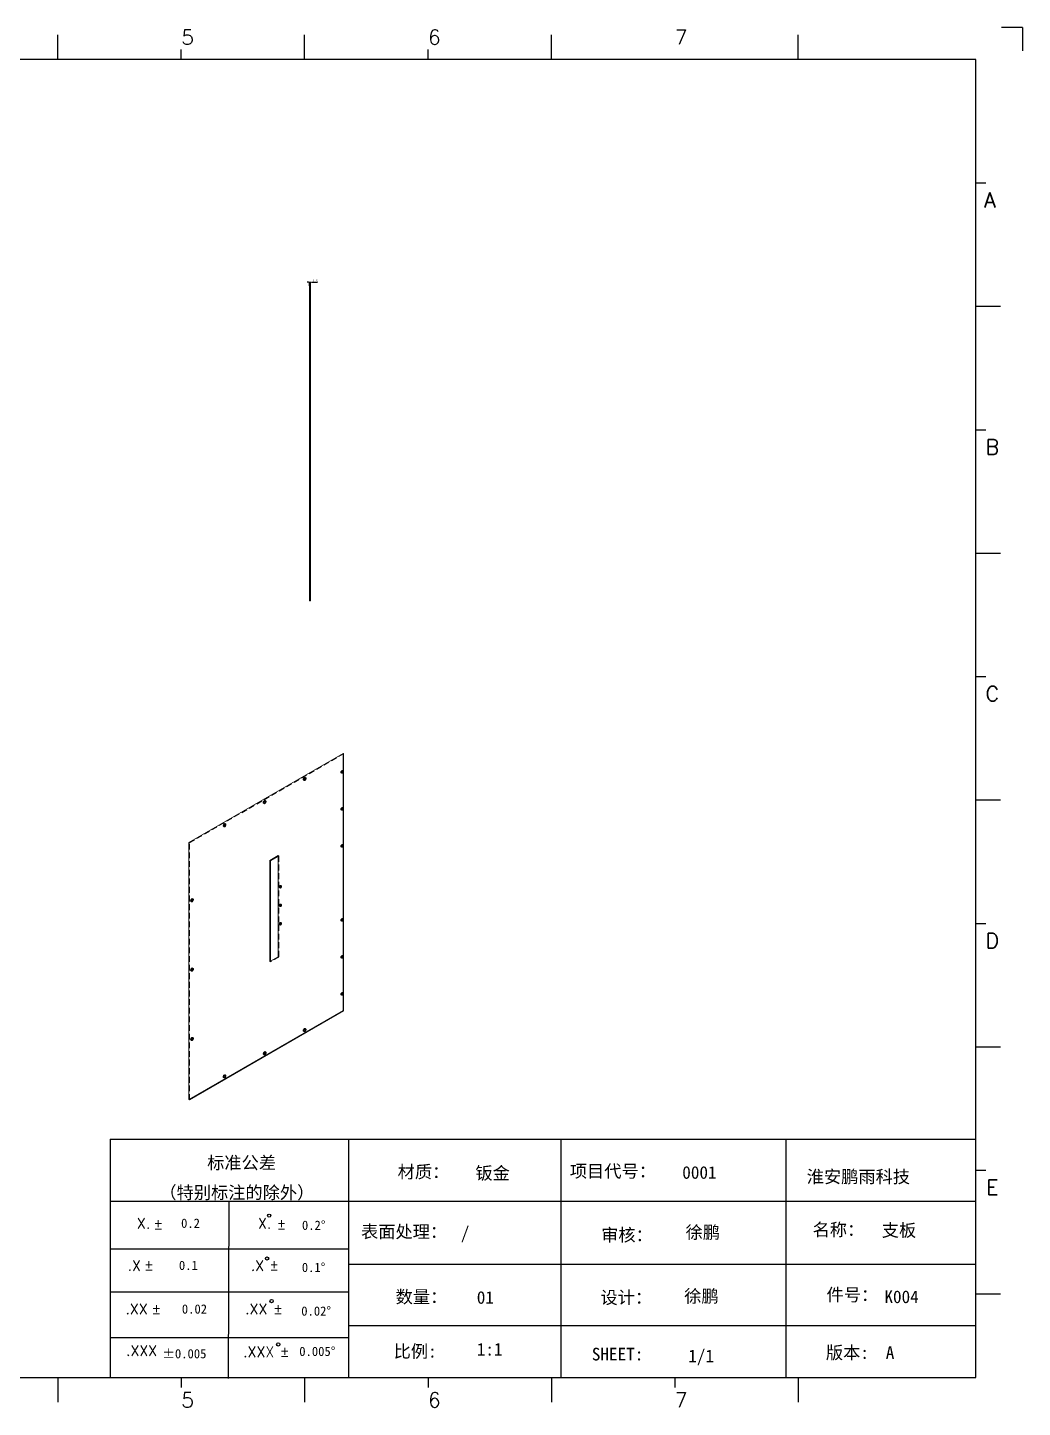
# Model space of a CAD drawing. Extents: x 83 to 30050, y -7164 to 695.
# Drawn here: x 13537 to 15293, y -6964 to -4528 of the extents above; entities that cross this region are included whole.
import ezdxf
from ezdxf.enums import TextEntityAlignment as Align

# ---------------------------------------------------------------- set-up
doc = ezdxf.new("R2010")
doc.units = 0
doc.header["$LTSCALE"] = 8
doc.header["$MEASUREMENT"] = 0
doc.header["$PDSIZE"] = 5
doc.linetypes.add('HIDDEN', pattern=[1.905, 1.27, -0.635])
doc.layers.get('0').update_dxf_attribs({"linetype": 'CONTINUOUS'})
doc.layers.get('Defpoints').update_dxf_attribs({"linetype": 'CONTINUOUS'})
doc.layers.add('41', color=3, linetype='CONTINUOUS')
doc.layers.add('dim', color=82, linetype='CONTINUOUS', lineweight=9)
doc.styles.add('SIMPLEX', font='SIMPLEX')
doc.styles.get("Standard").update_dxf_attribs({"font": '', "height": 4})
doc.styles.get('Standard').set_extended_font_data('SimSun')
doc.dimstyles.new('ISO-25', dxfattribs={"dimtxt": 6, "dimasz": 2.5, "dimexe": 1.25, "dimexo": 0.625, "dimtad": 1, "dimdec": 1, "dimzin": 1, "dimdsep": 46, "dimtxsty": 'Standard', "dimcen": 2.5, "dimadec": 0, "dimazin": 0, "dimtm": 1e-09, "dimtfac": 1, "dimtdec": 1, "dimtmove": 0, "dimatfit": 3, "dimfxl": 1, "dimtolj": 1, "dimtzin": 0, "dimarcsym": 0})

# ---------------------------------------------------------------- blocks, each defined once
blk = doc.blocks.new('A$C0BB32EA6')
at = {"layer": '41', "linetype": 'Continuous'}
for q in [(623.79, 437.94), (630.37, 430.59)]:
    blk.add_line((630.37, 437.94), q, dxfattribs=at)
at = {"layer": '41'}
for p, q in [((324.77, 427.84), (324.77, 435.66)), ((402.96, 427.84), (402.96, 435.66)), ((481.15, 427.84), (481.15, 435.66)), ((559.34, 427.84), (559.34, 435.66)), ((363.87, 427.84), (363.87, 430.97)), ((442.06, 427.84), (442.06, 430.97)), ((615.63, 427.84), (12.02, 427.84)), ((615.63, 10.32), (615.63, 427.84)), ((615.63, 388.75), (618.76, 388.75)), ((615.63, 349.66), (623.45, 349.66)), ((615.63, 310.56), (618.76, 310.56)), ((615.63, 271.47), (623.45, 271.47)), ((615.63, 232.37), (618.76, 232.37)), ((615.63, 193.28), (623.45, 193.28)), ((615.63, 154.18), (618.76, 154.18)), ((615.63, 115.09), (623.45, 115.09)), ((341.34, 85.85), (615.63, 85.85)), ((341.34, 85.85), (341.34, 10.32)), ((416.87, 85.85), (416.87, 10.32)), ((484.16, 85.85), (484.16, 10.32)), ((555.4, 85.7), (555.4, 10.17)), ((615.63, 76), (618.76, 76)), ((615.63, 66.14), (341.34, 66.14)), ((378.86, 10.02), (379.1, 65.84)), ((341.34, 51.12), (416.87, 51.12)), ((615.63, 46.17), (416.87, 46.17)), ((341.34, 37.5), (401.12, 37.5)), ((341.34, 37.5), (416.87, 37.5)), ((615.63, 36.9), (623.45, 36.9)), ((615.63, 26.74), (416.87, 26.74)), ((341.34, 23.05), (401.87, 23.05)), ((341.34, 23.05), (401.87, 23.05)), ((341.34, 23.05), (401.87, 23.05)), ((341.34, 23.05), (401.87, 23.05)), ((341.34, 23.05), (401.87, 23.05)), ((341.34, 23.05), (416.87, 23.05)), ((12.02, 10.32), (615.63, 10.32)), ((324.77, 10.32), (324.77, 2.5)), ((326.34, 10.32), (401.87, 10.32)), ((363.87, 10.32), (363.87, 7.19)), ((402.96, 10.32), (402.96, 2.5)), ((442.06, 10.32), (442.06, 7.19)), ((481.15, 10.32), (481.15, 2.5)), ((520.24, 10.32), (520.24, 7.19)), ((559.34, 10.32), (559.34, 2.5))]:
    blk.add_line(p, q, dxfattribs=at)
for centre in [(391.73, 61.61), (391.07, 48.04), (392.49, 34.54), (394.6, 20.83)]:
    blk.add_circle(centre, 0.516, dxfattribs=at)
at = {"layer": '41', "style": 'SIMPLEX'}
for s, height, p in [('5', 4.69, (363.87, 432.54)), ('6', 4.69, (442.06, 432.54)), ('7', 4.69, (520.24, 432.54)), ('A', 4.75, (618.27, 380.93)), ('B', 4.75, (618.72, 302.74)), ('C', 4.75, (618.72, 224.55)), ('D', 4.75, (618.72, 146.37)), ('E', 4.75, (618.95, 68.18)), ('X.', 3.284, (349.84, 57.49)), ('%%p', 3.284, (355.04, 57.36)), ('X.', 3.284, (388.21, 57.49)), ('%%p', 3.284, (394.07, 57.36)), ('.X', 3.284, (346.89, 44.16)), ('%%p', 3.284, (352.09, 44.33)), ('.X', 3.284, (385.9, 44.16)), ('%%p', 3.284, (391.76, 44.33)), ('.XX', 3.284, (346.2, 30.42)), ('%%p', 3.284, (354.44, 30.46)), ('.XX', 3.284, (384.11, 30.42)), ('%%p', 3.284, (393.01, 30.46)), ('.XXX', 3.284, (383.48, 16.83)), ('%%p', 3.284, (395.11, 16.95)), ('5', 4.69, (363.87, 0.87)), ('6', 4.69, (442.06, 0.87)), ('7', 4.69, (520.24, 0.87))]:
    blk.add_text(s, height=height, dxfattribs=at).set_placement(p)
at = {"layer": '41', "linetype": 'Continuous'}
for s, p in [('标准公差', (372.08, 76.36)), ('材质：', (432.42, 73.5)), ('项目代号：', (486.99, 73.71)), ('淮安鹏雨科技', (562.04, 71.96)), ('（特别标注的除外）', (356.94, 66.94)), ('表面处理：', (420.83, 54.55)), ('审核：', (496.9, 53.5)), ('名称：', (563.9, 55.18)), ('数量：', (431.79, 33.91)), ('设计：', (496.69, 33.7)), ('件号：', (568.32, 34.55)), ('比例:', (431.16, 16.65)), ('SHEET:', (493.95, 15.75)), ('1/1', (524.5, 15.18)), ('版本:', (568.11, 16.23))]:
    blk.add_text(s, height=4, dxfattribs=at).set_placement(p)
at = {"layer": '41'}
for s, p in [('0.2', (363.82, 57.75)), ('0.2%%D', (402.12, 57.11)), ('0.1', (363.14, 44.41)), ('0.1%%D', (402.07, 43.76)), ('0.02', (364.07, 30.58)), ('0.02%%D', (401.9, 29.93)), ('0.005%%D', (401.27, 17.16))]:
    blk.add_text(s, height=2.929, dxfattribs=at).set_placement(p)
at = {"layer": '41', "style": 'SIMPLEX'}
blk.add_text('.XXX', height=3.284, dxfattribs=at).set_placement((351.31, 18.87), align=Align.MIDDLE_CENTER)
at = {"layer": '41'}
blk.add_text('%%P0.005', height=2.929, dxfattribs=at).set_placement((364.87, 17.89), align=Align.MIDDLE_CENTER)
at = {"layer": '41', "linetype": 'Continuous'}
for tag, p in [('材质', (457.07, 73.08)), ('代号', (522.6, 73.29)), ('表面处理', (452.44, 54.13)), ('审核', (523.65, 54.34)), ('名称', (585.81, 54.97)), ('数量', (457.5, 33.7)), ('设计', (523.23, 34.13)), ('件号', (586.65, 33.91)), ('比例', (457.5, 17.28)), ('版本', (587.08, 16.23))]:
    blk.add_attdef(tag, p, '', height=4, dxfattribs=at)
blk = doc.blocks.new('*D1544')
at = {"layer": 'Defpoints', "color": 0}
for p in [(14034.5, -4984), (14036, -4977.4), (14036, -4984)]:
    blk.add_point(p, dxfattribs=at)
at = {"layer": 'dim', "color": 0, "lineweight": -2}
for p, q in [((14032.5, -4977.4), (14030.5, -4977.4)), ((14034.5, -4983.5), (14034.5, -4976.9)), ((14034.5, -4977.4), (14036, -4977.4)), ((14036, -4983.5), (14036, -4976.9)), ((14038, -4977.4), (14048.5, -4977.4))]:
    blk.add_line(p, q, dxfattribs=at)
at = {"layer": 'dim', "color": 0}
for points in [[(14032.5, -4977.1), (14032.5, -4977.8), (14034.5, -4977.4)], [(14038, -4977.1), (14038, -4977.8), (14036, -4977.4)]]:
    blk.add_solid(points, dxfattribs=at)
at = {"layer": 'dim', "color": 0, "insert": (14044.2, -4974.9), "char_height": 4, "attachment_point": 5}
blk.add_mtext('\\A1;1.5', dxfattribs=at)

msp = doc.modelspace()

# ---------------------------------------------------------------- linework, layer by layer
at = {"color": 7, "linetype": 'Continuous', "lineweight": 15}
for p, q in [((14035.981, -4983.951), (14034.481, -4983.951)), ((14034.481, -5539.651), (14034.481, -4983.951)), ((14035.981, -5539.651), (14035.981, -4983.951)), ((14034.481, -5539.651), (14035.981, -5539.651)), ((13821.287, -5966.437), (14093.523, -5809.279)), ((14093.523, -6263.03), (14093.523, -5809.279)), ((14094.584, -5809.891), (14093.523, -5809.279)), ((14094.584, -6263.643), (14094.584, -5809.891)), ((13821.287, -6420.189), (13821.287, -5966.437)), ((13979.127, -5989.575), (13964.516, -5998.01)), ((13965.576, -5998.623), (13979.127, -5990.8)), ((13979.127, -6167.992), (13979.127, -5989.575)), ((13964.516, -5998.01), (13964.516, -6176.427)), ((13965.576, -5998.623), (13964.516, -5998.01)), ((13965.576, -6175.814), (13965.576, -5998.623)), ((13964.516, -6176.427), (13979.127, -6167.992)), ((13821.287, -6420.189), (14093.523, -6263.03)), ((13822.348, -6420.801), (14094.584, -6263.643)), ((14093.523, -6263.03), (14094.584, -6263.643)), ((13821.287, -6420.189), (13822.348, -6420.801))]:
    msp.add_line(p, q, dxfattribs=at)
at = {"color": 7, "linetype": 'HIDDEN', "lineweight": 0}
for p, q in [((14035.981, -4987.582), (14034.481, -4987.582)), ((14034.481, -4993.082), (14035.981, -4993.082)), ((14035.981, -5019.551), (14034.481, -5019.551)), ((14034.481, -5024.051), (14035.981, -5024.051)), ((14035.981, -5099.551), (14034.481, -5099.551)), ((14034.481, -5104.051), (14035.981, -5104.051)), ((14035.981, -5109.052), (14034.481, -5109.052)), ((14034.481, -5114.552), (14035.981, -5114.552)), ((14035.981, -5123.879), (14034.481, -5123.879)), ((14035.981, -5179.551), (14034.481, -5179.551)), ((14034.481, -5184.051), (14035.981, -5184.051)), ((14035.981, -5191.017), (14034.481, -5191.017)), ((14034.481, -5195.217), (14035.981, -5195.217)), ((14035.981, -5231.017), (14034.481, -5231.017)), ((14034.481, -5235.217), (14035.981, -5235.217)), ((14035.981, -5259.052), (14034.481, -5259.052)), ((14034.481, -5264.552), (14035.981, -5264.552)), ((14035.981, -5271.017), (14034.481, -5271.017)), ((14034.481, -5275.217), (14035.981, -5275.217)), ((14035.981, -5339.551), (14034.481, -5339.551)), ((14034.481, -5342.381), (14035.981, -5342.381)), ((14034.481, -5344.051), (14035.981, -5344.051)), ((14035.981, -5409.052), (14034.481, -5409.052)), ((14034.481, -5414.552), (14035.981, -5414.552)), ((14035.981, -5419.551), (14034.481, -5419.551)), ((14034.481, -5424.051), (14035.981, -5424.051)), ((14035.981, -5499.551), (14034.481, -5499.551)), ((14034.481, -5504.051), (14035.981, -5504.051)), ((14035.981, -5530.519), (14034.481, -5530.519)), ((14034.481, -5536.019), (14035.981, -5536.019)), ((13822.348, -5967.05), (14094.584, -5809.891)), ((14090.277, -5843.358), (14091.338, -5843.97)), ((14093.588, -5840.073), (14092.527, -5839.461)), ((14023.913, -5856.263), (14024.973, -5856.875)), ((14027.723, -5852.112), (14026.662, -5851.5)), ((13957.012, -5892.932), (13955.952, -5892.32)), ((13953.202, -5897.083), (13954.263, -5897.696)), ((14090.277, -5908.681), (14091.338, -5909.294)), ((14093.588, -5905.396), (14092.527, -5904.784)), ((13882.491, -5937.904), (13883.552, -5938.516)), ((13886.302, -5933.753), (13885.241, -5933.14)), ((13822.348, -5967.05), (13821.287, -5966.437)), ((13822.348, -6420.801), (13822.348, -5967.05)), ((13980.187, -5990.188), (13979.127, -5989.575)), ((13979.127, -5990.8), (13980.187, -5990.188)), ((13980.187, -5990.188), (13980.187, -6168.604)), ((14090.277, -5974.004), (14091.338, -5974.617)), ((14093.588, -5970.72), (14092.527, -5970.107)), ((13981.356, -6046.037), (13982.417, -6046.649)), ((13984.517, -6043.012), (13983.456, -6042.4)), ((13824.993, -6070.282), (13826.053, -6070.894)), ((13828.803, -6066.131), (13827.742, -6065.519)), ((13981.356, -6078.699), (13982.417, -6079.311)), ((13984.517, -6075.673), (13983.456, -6075.061)), ((13981.356, -6111.36), (13982.417, -6111.973)), ((13984.517, -6108.335), (13983.456, -6107.723)), ((14090.277, -6104.651), (14091.338, -6105.263)), ((14093.588, -6101.366), (14092.527, -6100.754)), ((13964.516, -6176.427), (13965.576, -6177.039)), ((13980.187, -6168.604), (13965.576, -6177.039)), ((13965.576, -6177.039), (13965.576, -6175.814)), ((13979.127, -6167.992), (13980.187, -6168.604)), ((14090.277, -6169.974), (14091.338, -6170.587)), ((14093.588, -6166.689), (14092.527, -6166.077)), ((13824.993, -6192.763), (13826.053, -6193.376)), ((13828.803, -6188.612), (13827.742, -6188)), ((14093.588, -6232.013), (14092.527, -6231.4)), ((14090.277, -6235.298), (14091.338, -6235.91)), ((14023.913, -6299.593), (14024.973, -6300.205)), ((14027.723, -6295.442), (14026.662, -6294.83)), ((13824.993, -6315.244), (13826.053, -6315.857)), ((13828.803, -6311.093), (13827.742, -6310.481)), ((13953.202, -6340.413), (13954.263, -6341.026)), ((13957.012, -6336.262), (13955.952, -6335.65)), ((13882.491, -6381.234), (13883.552, -6381.846)), ((13886.302, -6377.083), (13885.241, -6376.47))]:
    msp.add_line(p, q, dxfattribs=at)
at = {"color": 7, "linetype": 'Continuous', "lineweight": 15, "flags": 128}
for points in [[(14089.811, -5842.328), (14089.932, -5841.555), (14090.277, -5840.76), (14090.793, -5840.063), (14091.402, -5839.572), (14092.011, -5839.36), (14092.527, -5839.461), (14092.872, -5839.858), (14092.993, -5840.491), (14092.872, -5841.264), (14092.527, -5842.059), (14092.011, -5842.755), (14091.402, -5843.247), (14090.793, -5843.458), (14090.277, -5843.358), (14089.932, -5842.961), (14089.811, -5842.328)], [(14027.232, -5852.759), (14027.101, -5852.023), (14026.725, -5851.539), (14026.154, -5851.371), (14025.467, -5851.542), (14024.755, -5852.029), (14024.116, -5852.766), (14023.634, -5853.654), (14023.376, -5854.572), (14023.376, -5855.397), (14023.634, -5856.018), (14024.116, -5856.35), (14024.755, -5856.348), (14025.467, -5856.014), (14026.154, -5855.391), (14026.725, -5854.564), (14027.101, -5853.646), (14027.232, -5852.759)], [(14024.549, -5856.385), (14024.535, -5856.351), (14024.404, -5855.616)], [(13956.521, -5893.579), (13956.39, -5892.844), (13956.014, -5892.359), (13955.444, -5892.191), (13954.756, -5892.362), (13954.045, -5892.849), (13953.405, -5893.586), (13952.924, -5894.474), (13952.665, -5895.393), (13952.665, -5896.218), (13952.924, -5896.838), (13953.405, -5897.17), (13954.045, -5897.169), (13954.756, -5896.834), (13955.444, -5896.211), (13956.014, -5895.385), (13956.39, -5894.466), (13956.521, -5893.579)], [(13953.839, -5897.205), (13953.824, -5897.172), (13953.693, -5896.437)], [(14089.811, -5907.651), (14089.932, -5906.878), (14090.277, -5906.083), (14090.793, -5905.387), (14091.402, -5904.895), (14092.011, -5904.684), (14092.527, -5904.784), (14092.872, -5905.181), (14092.993, -5905.814), (14092.872, -5906.587), (14092.527, -5907.382), (14092.011, -5908.078), (14091.402, -5908.57), (14090.793, -5908.781), (14090.277, -5908.681), (14089.932, -5908.284), (14089.811, -5907.651)], [(13885.811, -5934.4), (13885.679, -5933.664), (13885.303, -5933.18), (13884.733, -5933.012), (13884.046, -5933.183), (13883.334, -5933.67), (13882.694, -5934.407), (13882.213, -5935.294), (13881.955, -5936.213), (13881.955, -5937.038), (13882.213, -5937.659), (13882.694, -5937.991), (13883.334, -5937.989), (13884.046, -5937.654), (13884.733, -5937.032), (13885.303, -5936.205), (13885.679, -5935.286), (13885.811, -5934.4)], [(13883.128, -5938.026), (13883.114, -5937.992), (13882.982, -5937.257)], [(14089.811, -5972.974), (14089.932, -5972.201), (14090.277, -5971.406), (14090.793, -5970.71), (14091.402, -5970.219), (14092.011, -5970.007), (14092.527, -5970.107), (14092.872, -5970.504), (14092.993, -5971.137), (14092.872, -5971.91), (14092.527, -5972.706), (14092.011, -5973.402), (14091.402, -5973.893), (14090.793, -5974.105), (14090.277, -5974.004), (14089.932, -5973.607), (14089.811, -5972.974)], [(13983.891, -6043.361), (13983.778, -6042.77), (13983.456, -6042.4), (13982.975, -6042.306), (13982.406, -6042.503), (13981.838, -6042.962), (13981.356, -6043.612), (13981.034, -6044.354), (13980.921, -6045.075), (13981.034, -6045.666), (13981.356, -6046.037), (13981.838, -6046.13), (13982.406, -6045.933), (13982.975, -6045.474), (13983.456, -6044.825), (13983.778, -6044.082), (13983.891, -6043.361)], [(13828.312, -6066.778), (13828.181, -6066.043), (13827.805, -6065.558), (13827.234, -6065.39), (13826.547, -6065.561), (13825.835, -6066.048), (13825.196, -6066.785), (13824.714, -6067.673), (13824.456, -6068.591), (13824.456, -6069.417), (13824.714, -6070.037), (13825.196, -6070.369), (13825.835, -6070.367), (13826.547, -6070.033), (13827.234, -6069.41), (13827.805, -6068.584), (13828.181, -6067.665), (13828.312, -6066.778)], [(13825.629, -6070.404), (13825.615, -6070.371), (13825.484, -6069.635)], [(13983.891, -6076.023), (13983.778, -6075.432), (13983.456, -6075.061), (13982.975, -6074.968), (13982.406, -6075.165), (13981.838, -6075.624), (13981.356, -6076.274), (13981.034, -6077.016), (13980.921, -6077.737), (13981.034, -6078.328), (13981.356, -6078.699), (13981.838, -6078.792), (13982.406, -6078.595), (13982.975, -6078.136), (13983.456, -6077.486), (13983.778, -6076.744), (13983.891, -6076.023)], [(13983.891, -6108.684), (13983.778, -6108.093), (13983.456, -6107.723), (13982.975, -6107.629), (13982.406, -6107.827), (13981.838, -6108.285), (13981.356, -6108.935), (13981.034, -6109.677), (13980.921, -6110.399), (13981.034, -6110.99), (13981.356, -6111.36), (13981.838, -6111.454), (13982.406, -6111.256), (13982.975, -6110.798), (13983.456, -6110.148), (13983.778, -6109.406), (13983.891, -6108.684)], [(14089.811, -6103.621), (14089.932, -6102.848), (14090.277, -6102.053), (14090.793, -6101.357), (14091.402, -6100.865), (14092.011, -6100.654), (14092.527, -6100.754), (14092.872, -6101.151), (14092.993, -6101.784), (14092.872, -6102.557), (14092.527, -6103.352), (14092.011, -6104.048), (14091.402, -6104.54), (14090.793, -6104.751), (14090.277, -6104.651), (14089.932, -6104.254), (14089.811, -6103.621)], [(14089.811, -6168.944), (14089.932, -6168.171), (14090.277, -6167.376), (14090.793, -6166.68), (14091.402, -6166.188), (14092.011, -6165.977), (14092.527, -6166.077), (14092.872, -6166.474), (14092.993, -6167.107), (14092.872, -6167.88), (14092.527, -6168.675), (14092.011, -6169.372), (14091.402, -6169.863), (14090.793, -6170.075), (14090.277, -6169.974), (14089.932, -6169.577), (14089.811, -6168.944)], [(13828.312, -6189.259), (13828.181, -6188.524), (13827.805, -6188.039), (13827.234, -6187.871), (13826.547, -6188.042), (13825.835, -6188.529), (13825.196, -6189.266), (13824.714, -6190.154), (13824.456, -6191.072), (13824.456, -6191.898), (13824.714, -6192.518), (13825.196, -6192.85), (13825.835, -6192.849), (13826.547, -6192.514), (13827.234, -6191.891), (13827.805, -6191.065), (13828.181, -6190.146), (13828.312, -6189.259)], [(13825.629, -6192.885), (13825.615, -6192.852), (13825.484, -6192.117)], [(14089.811, -6234.267), (14089.932, -6233.494), (14090.277, -6232.699), (14090.793, -6232.003), (14091.402, -6231.512), (14092.011, -6231.3), (14092.527, -6231.4), (14092.872, -6231.797), (14092.993, -6232.43), (14092.872, -6233.203), (14092.527, -6233.999), (14092.011, -6234.695), (14091.402, -6235.186), (14090.793, -6235.398), (14090.277, -6235.297), (14089.932, -6234.901), (14089.811, -6234.267)], [(14027.232, -6296.089), (14027.101, -6295.353), (14026.725, -6294.869), (14026.154, -6294.701), (14025.467, -6294.872), (14024.755, -6295.359), (14024.116, -6296.096), (14023.634, -6296.983), (14023.376, -6297.902), (14023.376, -6298.727), (14023.634, -6299.348), (14024.116, -6299.68), (14024.755, -6299.678), (14025.467, -6299.343), (14026.154, -6298.721), (14026.725, -6297.894), (14027.101, -6296.976), (14027.232, -6296.089)], [(14024.549, -6299.715), (14024.535, -6299.681), (14024.404, -6298.946)], [(13828.312, -6311.74), (13828.181, -6311.005), (13827.805, -6310.52), (13827.234, -6310.352), (13826.547, -6310.523), (13825.835, -6311.01), (13825.196, -6311.747), (13824.714, -6312.635), (13824.456, -6313.554), (13824.456, -6314.379), (13824.714, -6314.999), (13825.196, -6315.331), (13825.835, -6315.33), (13826.547, -6314.995), (13827.234, -6314.372), (13827.805, -6313.546), (13828.181, -6312.627), (13828.312, -6311.74)], [(13825.629, -6315.366), (13825.615, -6315.333), (13825.484, -6314.598)], [(13956.521, -6336.909), (13956.39, -6336.174), (13956.014, -6335.689), (13955.444, -6335.521), (13954.756, -6335.692), (13954.045, -6336.179), (13953.405, -6336.916), (13952.924, -6337.804), (13952.665, -6338.722), (13952.665, -6339.548), (13952.924, -6340.168), (13953.405, -6340.5), (13954.045, -6340.499), (13954.756, -6340.164), (13955.444, -6339.541), (13956.014, -6338.715), (13956.39, -6337.796), (13956.521, -6336.909)], [(13953.839, -6340.535), (13953.824, -6340.502), (13953.693, -6339.766)], [(13885.811, -6377.729), (13885.679, -6376.994), (13885.303, -6376.51), (13884.733, -6376.342), (13884.046, -6376.512), (13883.334, -6376.999), (13882.694, -6377.737), (13882.213, -6378.624), (13881.955, -6379.543), (13881.955, -6380.368), (13882.213, -6380.988), (13882.694, -6381.32), (13883.334, -6381.319), (13884.046, -6380.984), (13884.733, -6380.362), (13885.303, -6379.535), (13885.679, -6378.616), (13885.811, -6377.729)], [(13883.128, -6381.356), (13883.114, -6381.322), (13882.982, -6380.587)]]:
    msp.add_lwpolyline(points, dxfattribs=at)
at = {"color": 7, "linetype": 'HIDDEN', "lineweight": 0, "flags": 128}
for points in [[(14092.924, -5839.997), (14093.072, -5839.973), (14093.588, -5840.073), (14093.933, -5840.47), (14094.054, -5841.103), (14093.933, -5841.876), (14093.588, -5842.671), (14093.072, -5843.368), (14092.463, -5843.859), (14091.854, -5844.07), (14091.338, -5843.97), (14090.993, -5843.573), (14090.94, -5843.434)], [(14027.086, -5851.99), (14027.52, -5852.025), (14028.002, -5852.357), (14028.26, -5852.978), (14028.26, -5853.803), (14028.002, -5854.721), (14027.52, -5855.609), (14026.88, -5856.346), (14026.169, -5856.833), (14025.481, -5857.004), (14024.911, -5856.836), (14024.549, -5856.385)], [(13956.376, -5892.81), (13956.809, -5892.846), (13957.291, -5893.177), (13957.549, -5893.798), (13957.549, -5894.623), (13957.291, -5895.542), (13956.809, -5896.429), (13956.17, -5897.167), (13955.458, -5897.653), (13954.771, -5897.824), (13954.201, -5897.656), (13953.839, -5897.205)], [(14092.924, -5905.32), (14093.072, -5905.296), (14093.588, -5905.396), (14093.933, -5905.793), (14094.054, -5906.426), (14093.933, -5907.199), (14093.588, -5907.995), (14093.072, -5908.691), (14092.463, -5909.182), (14091.854, -5909.394), (14091.338, -5909.293), (14090.993, -5908.897), (14090.94, -5908.757)], [(13885.665, -5933.631), (13886.099, -5933.666), (13886.58, -5933.998), (13886.838, -5934.618), (13886.838, -5935.444), (13886.58, -5936.362), (13886.099, -5937.25), (13885.459, -5937.987), (13884.747, -5938.474), (13884.06, -5938.645), (13883.49, -5938.477), (13883.128, -5938.026)], [(14092.924, -5970.643), (14093.072, -5970.619), (14093.588, -5970.72), (14093.933, -5971.117), (14094.054, -5971.75), (14093.933, -5972.523), (14093.588, -5973.318), (14093.072, -5974.014), (14092.463, -5974.505), (14091.854, -5974.717), (14091.338, -5974.617), (14090.993, -5974.22), (14090.94, -5974.081)], [(13983.843, -6042.955), (13984.035, -6042.918), (13984.517, -6043.012), (13984.839, -6043.382), (13984.952, -6043.973), (13984.839, -6044.695), (13984.517, -6045.437), (13984.035, -6046.087), (13983.467, -6046.545), (13982.899, -6046.743), (13982.417, -6046.649), (13982.095, -6046.279), (13982.03, -6046.094)], [(13828.166, -6066.009), (13828.6, -6066.044), (13829.081, -6066.376), (13829.34, -6066.997), (13829.34, -6067.822), (13829.081, -6068.74), (13828.6, -6069.628), (13827.96, -6070.365), (13827.249, -6070.852), (13826.561, -6071.023), (13825.991, -6070.855), (13825.629, -6070.404)], [(13983.843, -6075.616), (13984.035, -6075.58), (13984.517, -6075.674), (13984.839, -6076.044), (13984.952, -6076.635), (13984.839, -6077.356), (13984.517, -6078.099), (13984.035, -6078.748), (13983.467, -6079.207), (13982.899, -6079.404), (13982.417, -6079.311), (13982.095, -6078.94), (13982.03, -6078.756)], [(13983.843, -6108.278), (13984.035, -6108.242), (13984.517, -6108.335), (13984.839, -6108.706), (13984.952, -6109.297), (13984.839, -6110.018), (13984.517, -6110.76), (13984.035, -6111.41), (13983.467, -6111.869), (13982.899, -6112.066), (13982.417, -6111.972), (13982.095, -6111.602), (13982.03, -6111.417)], [(14094.054, -6102.396), (14093.933, -6103.169), (14093.588, -6103.964), (14093.072, -6104.661), (14092.463, -6105.152), (14091.854, -6105.364), (14091.338, -6105.263), (14090.993, -6104.866), (14090.94, -6104.727)], [(14092.924, -6101.29), (14093.072, -6101.266), (14093.588, -6101.366), (14093.933, -6101.763), (14094.054, -6102.396)], [(14094.054, -6167.72), (14093.933, -6168.492), (14093.588, -6169.288), (14093.072, -6169.984), (14092.463, -6170.475), (14091.854, -6170.687), (14091.338, -6170.587), (14090.993, -6170.19), (14090.94, -6170.05)], [(14092.924, -6166.613), (14093.072, -6166.589), (14093.588, -6166.689), (14093.933, -6167.086), (14094.054, -6167.72)], [(13828.166, -6188.49), (13828.6, -6188.526), (13829.081, -6188.857), (13829.34, -6189.478), (13829.34, -6190.303), (13829.081, -6191.222), (13828.6, -6192.109), (13827.96, -6192.847), (13827.249, -6193.333), (13826.561, -6193.504), (13825.991, -6193.336), (13825.629, -6192.885)], [(14094.054, -6233.043), (14093.933, -6233.816), (14093.588, -6234.611), (14093.072, -6235.307), (14092.463, -6235.798), (14091.854, -6236.01), (14091.338, -6235.91), (14090.993, -6235.513), (14090.94, -6235.374)], [(14092.924, -6231.937), (14093.072, -6231.912), (14093.588, -6232.013), (14093.933, -6232.41), (14094.054, -6233.043)], [(14027.086, -6295.32), (14027.52, -6295.355), (14028.002, -6295.687), (14028.26, -6296.307), (14028.26, -6297.133), (14028.002, -6298.051), (14027.52, -6298.939), (14026.88, -6299.676), (14026.169, -6300.163), (14025.481, -6300.334), (14024.911, -6300.166), (14024.549, -6299.715)], [(13828.166, -6310.972), (13828.6, -6311.007), (13829.081, -6311.339), (13829.34, -6311.959), (13829.34, -6312.784), (13829.081, -6313.703), (13828.6, -6314.591), (13827.96, -6315.328), (13827.249, -6315.815), (13826.561, -6315.986), (13825.991, -6315.817), (13825.629, -6315.366)], [(13956.376, -6336.14), (13956.809, -6336.175), (13957.291, -6336.507), (13957.549, -6337.128), (13957.549, -6337.953), (13957.291, -6338.872), (13956.809, -6339.759), (13956.17, -6340.496), (13955.458, -6340.983), (13954.771, -6341.154), (13954.201, -6340.986), (13953.839, -6340.535)], [(13885.665, -6376.961), (13886.099, -6376.996), (13886.58, -6377.328), (13886.838, -6377.948), (13886.838, -6378.773), (13886.58, -6379.692), (13886.099, -6380.58), (13885.459, -6381.317), (13884.747, -6381.804), (13884.06, -6381.975), (13883.49, -6381.807), (13883.128, -6381.356)]]:
    msp.add_lwpolyline(points, dxfattribs=at)
at = {"color": 7, "linetype": 'Continuous', "lineweight": 15}
for centre, radius, start, end in [((14093.898, -5842.85), 3.015, 108.842349, 191.163027), ((14028.053, -5855.511), 3.651, 105.353822, 181.655086), ((13957.342, -5896.331), 3.651, 105.353822, 181.655086), ((14093.898, -5908.174), 3.015, 108.842349, 191.163027), ((13886.632, -5937.151), 3.651, 105.353822, 181.655086), ((14093.898, -5973.497), 3.015, 108.842349, 191.163027), ((13984.842, -6045.624), 2.851, 110.521253, 189.484124), ((13829.133, -6069.53), 3.651, 105.353822, 181.655086), ((13984.842, -6078.286), 2.851, 110.521253, 189.484124), ((13984.842, -6110.948), 2.851, 110.521253, 189.484124), ((14093.898, -6104.143), 3.015, 108.842349, 191.163027), ((14093.898, -6169.467), 3.015, 108.842349, 191.163027), ((13829.133, -6192.011), 3.651, 105.353822, 181.655086), ((14093.898, -6234.79), 3.015, 108.842349, 191.163027), ((14028.053, -6298.841), 3.651, 105.353822, 181.655086), ((13829.133, -6314.492), 3.651, 105.353822, 181.655086), ((13957.342, -6339.661), 3.651, 105.353822, 181.655086), ((13886.632, -6380.481), 3.651, 105.353822, 181.655086)]:
    msp.add_arc(centre, radius, start, end, dxfattribs=at)

# ---------------------------------------------------------------- block references
at = {"layer": '41', "linetype": 'Continuous', "xscale": 5.572562780159387, "yscale": 5.572562780159387, "zscale": 5.572562780160003}
msp.add_blockref('A$C0BB32EA6', (11780.214, -6968.389), dxfattribs=at).add_auto_attribs({'版本': 'A', '件号': 'K004', '名称': '支板', '设计': '徐鹏', '审核': '徐鹏', '代号': '0001', '比例': '1:1', '数量': '01', '表面处理': '/', '材质': '钣金'})

# ---------------------------------------------------------------- dimensions: what is measured, and where the dimension line sits
at = {"layer": 'dim'}
dim = msp.add_linear_dim(base=(14035.981, -4977.447), p1=(14034.481, -4983.951), p2=(14035.981, -4983.951), dimstyle='ISO-25', override={"dimtxt": 2.5, "dimasz": 2, "dimexe": 0.49975, "dimexo": 0.49975, "dimgap": 0.49975}, dxfattribs=at)
dim.commit()
dim.dimension.update_dxf_attribs({"geometry": '*D1544', "text_midpoint": (14044.247, -4974.947)})

doc.saveas('drawing.dxf')
